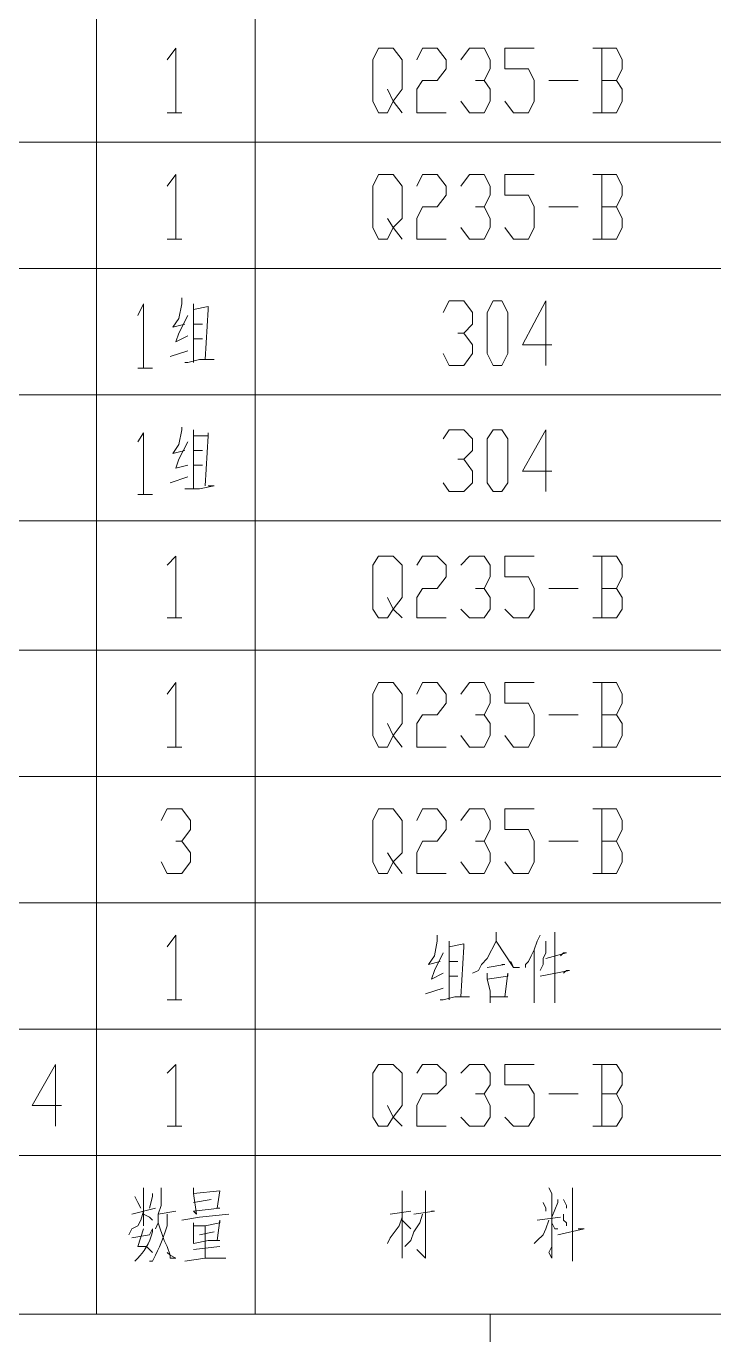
# Model space of a CAD drawing. Extents: x 14941 to 23337, y 2870 to 15192.
# Drawn here: x 21994 to 22645, y 3601 to 4840 of the extents above; entities that cross this region are included whole.
import ezdxf

# ---------------------------------------------------------------- set-up
doc = ezdxf.new("R2010")
doc.units = 0
doc.header["$LTSCALE"] = 8
doc.layers.add('1', color=1, linetype='Continuous')

msp = doc.modelspace()

# ---------------------------------------------------------------- linework, layer by layer
at = {"layer": '1', "color": 0, "lineweight": 5}
for points in [[(22060.4, 4730.3), (22060.4, 4849.9)], [(22210.6, 4730.3), (22210.6, 4849.9)], [(22127.1, 4808.2), (22135.5, 4819.3), (22135.5, 4758.1)], [(22335.7, 4780.4), (22341.3, 4769.2), (22335.7, 4758.1), (22327.4, 4758.1), (22321.8, 4769.2), (22321.8, 4808.2), (22327.4, 4819.3), (22341.3, 4819.3), (22349.6, 4808.2), (22349.6, 4780.4), (22341.3, 4769.2), (22349.6, 4758.1)], [(22363.5, 4808.2), (22369.1, 4819.3), (22383, 4819.3), (22391.3, 4808.2), (22391.3, 4799.8), (22383, 4788.7), (22369.1, 4788.7), (22363.5, 4780.4), (22363.5, 4758.1), (22391.3, 4758.1)], [(22405.2, 4808.2), (22413.6, 4819.3), (22427.5, 4819.3), (22433, 4808.2), (22433, 4799.8), (22427.5, 4788.7), (22419.1, 4788.7)], [(22446.9, 4769.2), (22455.3, 4758.1), (22469.2, 4758.1), (22474.8, 4769.2), (22474.8, 4788.7), (22469.2, 4799.8), (22446.9, 4799.8), (22446.9, 4819.3), (22474.8, 4819.3)], [(22552.6, 4788.7), (22558.2, 4799.8), (22558.2, 4808.2), (22552.6, 4819.3), (22530.4, 4819.3)], [(22538.7, 4819.3), (22538.7, 4758.1)], [(22427.5, 4788.7), (22433, 4780.4), (22433, 4769.2), (22427.5, 4758.1), (22413.6, 4758.1), (22405.2, 4769.2)], [(22488.7, 4788.7), (22516.5, 4788.7)], [(22530.4, 4758.1), (22552.6, 4758.1), (22558.2, 4769.2), (22558.2, 4780.4), (22552.6, 4788.7), (22538.7, 4788.7)], [(22127.1, 4758.1), (22141, 4758.1)], [(23336.8, 4730.3), (20631, 4730.3)], [(23336.8, 4730.3), (20631, 4730.3)], [(22060.4, 4610.7), (22060.4, 4730.3)], [(22210.6, 4610.7), (22210.6, 4730.3)], [(22127.1, 4688.6), (22135.5, 4699.7), (22135.5, 4638.5)], [(22335.7, 4658), (22341.3, 4649.6), (22335.7, 4638.5), (22327.4, 4638.5), (22321.8, 4649.6), (22321.8, 4688.6), (22327.4, 4699.7), (22341.3, 4699.7), (22349.6, 4688.6), (22349.6, 4658), (22341.3, 4649.6), (22349.6, 4638.5)], [(22363.5, 4688.6), (22369.1, 4699.7), (22383, 4699.7), (22391.3, 4688.6), (22391.3, 4680.2), (22383, 4669.1), (22369.1, 4669.1), (22363.5, 4658), (22363.5, 4638.5), (22391.3, 4638.5)], [(22405.2, 4688.6), (22413.6, 4699.7), (22427.5, 4699.7), (22433, 4688.6), (22433, 4680.2), (22427.5, 4669.1), (22419.1, 4669.1)], [(22446.9, 4649.6), (22455.3, 4638.5), (22469.2, 4638.5), (22474.8, 4649.6), (22474.8, 4669.1), (22469.2, 4680.2), (22446.9, 4680.2), (22446.9, 4699.7), (22474.8, 4699.7)], [(22552.6, 4669.1), (22558.2, 4680.2), (22558.2, 4688.6), (22552.6, 4699.7), (22530.4, 4699.7)], [(22538.7, 4699.7), (22538.7, 4638.5)], [(22427.5, 4669.1), (22433, 4658), (22433, 4649.6), (22427.5, 4638.5), (22413.6, 4638.5), (22405.2, 4649.6)], [(22488.7, 4669.1), (22516.5, 4669.1)], [(22530.4, 4638.5), (22552.6, 4638.5), (22558.2, 4649.6), (22558.2, 4658), (22552.6, 4669.1), (22538.7, 4669.1)], [(22127.1, 4638.5), (22141, 4638.5)], [(23336.8, 4610.7), (20631, 4610.7)], [(23336.8, 4610.7), (20631, 4610.7)], [(22060.4, 4491.1), (22060.4, 4610.7)], [(22210.6, 4491.1), (22210.6, 4610.7)], [(22099.3, 4566.2), (22104.9, 4577.3), (22104.9, 4516.2)], [(22141, 4582.9), (22141, 4577.3), (22138.3, 4563.4), (22132.7, 4555.1), (22132.7, 4555.1), (22143.8, 4557.9)], [(22152.2, 4577.3), (22152.2, 4571.8), (22152.2, 4521.7)], [(22152.2, 4571.8), (22166.1, 4574.6), (22166.1, 4574.6), (22166.1, 4571.8), (22163.3, 4524.5)], [(22388.5, 4569), (22394.1, 4580.1), (22408, 4580.1), (22416.4, 4569), (22416.4, 4557.9), (22408, 4549.5), (22402.5, 4549.5)], [(22435.8, 4518.9), (22430.3, 4530.1), (22430.3, 4569), (22435.8, 4580.1), (22444.2, 4580.1), (22449.7, 4569), (22449.7, 4530.1), (22444.2, 4518.9), (22435.8, 4518.9)], [(22491.4, 4538.4), (22463.6, 4538.4), (22485.9, 4580.1), (22485.9, 4518.9)], [(22146.6, 4566.2), (22138.3, 4549.5), (22135.5, 4541.2), (22135.5, 4541.2), (22146.6, 4546.8)], [(22160.5, 4557.9), (22152.2, 4557.9)], [(22408, 4549.5), (22416.4, 4538.4), (22416.4, 4530.1), (22408, 4518.9), (22394.1, 4518.9), (22388.5, 4530.1)], [(22152.2, 4544), (22160.5, 4544)], [(22129.9, 4527.3), (22146.6, 4532.8)], [(22143.8, 4521.7), (22146.6, 4521.7), (22157.7, 4524.5), (22171.6, 4524.5), (22168.9, 4524.5), (22168.9, 4524.5), (22166.1, 4524.5)], [(22099.3, 4516.2), (22113.2, 4516.2)], [(23336.8, 4491.1), (20631, 4491.1)], [(23336.8, 4491.1), (20631, 4491.1)], [(22060.4, 4371.6), (22060.4, 4491.1)], [(22210.6, 4371.6), (22210.6, 4491.1)], [(22099.3, 4446.6), (22104.9, 4455), (22104.9, 4396.6)], [(22141, 4460.5), (22141, 4457.8), (22138.3, 4443.9), (22132.7, 4435.5), (22132.7, 4435.5), (22143.8, 4438.3)], [(22152.2, 4457.8), (22152.2, 4452.2), (22152.2, 4402.1)], [(22152.2, 4452.2), (22166.1, 4452.2), (22166.1, 4455), (22166.1, 4452.2), (22163.3, 4404.9)], [(22388.5, 4449.4), (22394.1, 4457.8), (22408, 4457.8), (22416.4, 4449.4), (22416.4, 4438.3), (22408, 4430), (22402.5, 4430)], [(22435.8, 4399.4), (22430.3, 4407.7), (22430.3, 4449.4), (22435.8, 4457.8), (22444.2, 4457.8), (22449.7, 4449.4), (22449.7, 4407.7), (22444.2, 4399.4), (22435.8, 4399.4)], [(22491.4, 4418.8), (22463.6, 4418.8), (22485.9, 4457.8), (22485.9, 4399.4)], [(22146.6, 4446.6), (22138.3, 4430), (22135.5, 4421.6), (22135.5, 4421.6), (22146.6, 4424.4)], [(22160.5, 4438.3), (22152.2, 4438.3)], [(22152.2, 4424.4), (22160.5, 4424.4)], [(22408, 4430), (22416.4, 4418.8), (22416.4, 4407.7), (22408, 4399.4), (22394.1, 4399.4), (22388.5, 4407.7)], [(22129.9, 4407.7), (22146.6, 4413.3)], [(22143.8, 4402.1), (22146.6, 4402.1), (22157.7, 4402.1), (22171.6, 4404.9), (22168.9, 4404.9), (22168.9, 4404.9), (22166.1, 4404.9)], [(22099.3, 4396.6), (22113.2, 4396.6)], [(23336.8, 4371.6), (20631, 4371.6)], [(23336.8, 4371.6), (20631, 4371.6)], [(22060.4, 4249.2), (22060.4, 4371.6)], [(22210.6, 4249.2), (22210.6, 4371.6)], [(22127.1, 4329.8), (22135.5, 4338.2), (22135.5, 4279.8)], [(22335.7, 4299.3), (22341.3, 4288.1), (22335.7, 4279.8), (22327.4, 4279.8), (22321.8, 4288.1), (22321.8, 4329.8), (22327.4, 4338.2), (22341.3, 4338.2), (22349.6, 4329.8), (22349.6, 4299.3), (22341.3, 4288.1), (22349.6, 4279.8)], [(22363.5, 4329.8), (22369.1, 4338.2), (22383, 4338.2), (22391.3, 4329.8), (22391.3, 4318.7), (22383, 4307.6), (22369.1, 4307.6), (22363.5, 4299.3), (22363.5, 4279.8), (22391.3, 4279.8)], [(22405.2, 4329.8), (22413.6, 4338.2), (22427.5, 4338.2), (22433, 4329.8), (22433, 4318.7), (22427.5, 4307.6), (22419.1, 4307.6)], [(22446.9, 4288.1), (22455.3, 4279.8), (22469.2, 4279.8), (22474.8, 4288.1), (22474.8, 4307.6), (22469.2, 4318.7), (22446.9, 4318.7), (22446.9, 4338.2), (22474.8, 4338.2)], [(22552.6, 4307.6), (22558.2, 4318.7), (22558.2, 4329.8), (22552.6, 4338.2), (22530.4, 4338.2)], [(22538.7, 4338.2), (22538.7, 4279.8)], [(22427.5, 4307.6), (22433, 4299.3), (22433, 4288.1), (22427.5, 4279.8), (22413.6, 4279.8), (22405.2, 4288.1)], [(22488.7, 4307.6), (22516.5, 4307.6)], [(22530.4, 4279.8), (22552.6, 4279.8), (22558.2, 4288.1), (22558.2, 4299.3), (22552.6, 4307.6), (22538.7, 4307.6)], [(22127.1, 4279.8), (22141, 4279.8)], [(23336.8, 4249.2), (20631, 4249.2)], [(23336.8, 4249.2), (20631, 4249.2)], [(22060.4, 4129.6), (22060.4, 4249.2)], [(22210.6, 4129.6), (22210.6, 4249.2)], [(22127.1, 4207.5), (22135.5, 4218.6), (22135.5, 4157.4)], [(22335.7, 4179.7), (22341.3, 4168.5), (22335.7, 4157.4), (22327.4, 4157.4), (22321.8, 4168.5), (22321.8, 4207.5), (22327.4, 4218.6), (22341.3, 4218.6), (22349.6, 4207.5), (22349.6, 4179.7), (22341.3, 4168.5), (22349.6, 4157.4)], [(22363.5, 4207.5), (22369.1, 4218.6), (22383, 4218.6), (22391.3, 4207.5), (22391.3, 4199.1), (22383, 4188), (22369.1, 4188), (22363.5, 4179.7), (22363.5, 4157.4), (22391.3, 4157.4)], [(22405.2, 4207.5), (22413.6, 4218.6), (22427.5, 4218.6), (22433, 4207.5), (22433, 4199.1), (22427.5, 4188), (22419.1, 4188)], [(22446.9, 4168.5), (22455.3, 4157.4), (22469.2, 4157.4), (22474.8, 4168.5), (22474.8, 4188), (22469.2, 4199.1), (22446.9, 4199.1), (22446.9, 4218.6), (22474.8, 4218.6)], [(22552.6, 4188), (22558.2, 4199.1), (22558.2, 4207.5), (22552.6, 4218.6), (22530.4, 4218.6)], [(22538.7, 4218.6), (22538.7, 4157.4)], [(22427.5, 4188), (22433, 4179.7), (22433, 4168.5), (22427.5, 4157.4), (22413.6, 4157.4), (22405.2, 4168.5)], [(22488.7, 4188), (22516.5, 4188)], [(22530.4, 4157.4), (22552.6, 4157.4), (22558.2, 4168.5), (22558.2, 4179.7), (22552.6, 4188), (22538.7, 4188)], [(22127.1, 4157.4), (22141, 4157.4)], [(23336.8, 4129.6), (20631, 4129.6)], [(23336.8, 4129.6), (20631, 4129.6)], [(22060.4, 4010), (22060.4, 4129.6)], [(22210.6, 4010), (22210.6, 4129.6)], [(22121.6, 4087.9), (22127.1, 4099), (22141, 4099), (22149.4, 4087.9), (22149.4, 4079.6), (22141, 4068.4), (22135.5, 4068.4)], [(22335.7, 4057.3), (22341.3, 4049), (22335.7, 4037.8), (22327.4, 4037.8), (22321.8, 4049), (22321.8, 4087.9), (22327.4, 4099), (22341.3, 4099), (22349.6, 4087.9), (22349.6, 4057.3), (22341.3, 4049), (22349.6, 4037.8)], [(22363.5, 4087.9), (22369.1, 4099), (22383, 4099), (22391.3, 4087.9), (22391.3, 4079.6), (22383, 4068.4), (22369.1, 4068.4), (22363.5, 4057.3), (22363.5, 4037.8), (22391.3, 4037.8)], [(22405.2, 4087.9), (22413.6, 4099), (22427.5, 4099), (22433, 4087.9), (22433, 4079.6), (22427.5, 4068.4), (22419.1, 4068.4)], [(22446.9, 4049), (22455.3, 4037.8), (22469.2, 4037.8), (22474.8, 4049), (22474.8, 4068.4), (22469.2, 4079.6), (22446.9, 4079.6), (22446.9, 4099), (22474.8, 4099)], [(22552.6, 4068.4), (22558.2, 4079.6), (22558.2, 4087.9), (22552.6, 4099), (22530.4, 4099)], [(22538.7, 4099), (22538.7, 4037.8)], [(22141, 4068.4), (22149.4, 4057.3), (22149.4, 4049), (22141, 4037.8), (22127.1, 4037.8), (22121.6, 4049)], [(22427.5, 4068.4), (22433, 4057.3), (22433, 4049), (22427.5, 4037.8), (22413.6, 4037.8), (22405.2, 4049)], [(22488.7, 4068.4), (22516.5, 4068.4)], [(22530.4, 4037.8), (22552.6, 4037.8), (22558.2, 4049), (22558.2, 4057.3), (22552.6, 4068.4), (22538.7, 4068.4)], [(23336.8, 4010), (20631, 4010)], [(23336.8, 4010), (20631, 4010)], [(22060.4, 3890.5), (22060.4, 4010)], [(22210.6, 3890.5), (22210.6, 4010)], [(22127.1, 3968.3), (22135.5, 3979.4), (22135.5, 3918.3)], [(22383, 3979.4), (22383, 3973.9), (22380.2, 3960), (22374.6, 3951.6), (22374.6, 3951.6), (22385.8, 3954.4)], [(22438.6, 3982.2), (22438.6, 3973.9), (22430.3, 3957.2), (22424.7, 3951.6), (22421.9, 3946.1), (22416.4, 3943.3)], [(22480.3, 3979.4), (22477.5, 3973.9), (22474.8, 3965.5), (22472, 3960), (22469.2, 3954.4), (22466.4, 3951.6), (22466.4, 3948.9)], [(22494.2, 3982.2), (22494.2, 3979.4), (22494.2, 3982.2), (22494.2, 3915.5), (22494.2, 3918.3), (22494.2, 3926.6)], [(22394.1, 3973.9), (22394.1, 3968.3), (22394.1, 3918.3)], [(22394.1, 3968.3), (22408, 3971.1), (22408, 3971.1), (22408, 3968.3), (22405.2, 3921)], [(22438.6, 3973.9), (22455.3, 3948.9), (22460.9, 3948.9), (22455.3, 3948.9), (22452.5, 3954.4)], [(22474.8, 3965.5), (22474.8, 3915.5), (22474.8, 3923.8)], [(22485.9, 3973.9), (22485.9, 3962.8), (22483.1, 3957.2), (22483.1, 3951.6), (22480.3, 3946.1)], [(22388.5, 3962.8), (22380.2, 3946.1), (22377.4, 3937.7), (22377.4, 3937.7), (22388.5, 3943.3)], [(22402.5, 3954.4), (22394.1, 3954.4)], [(22485.9, 3957.2), (22505.3, 3962.8), (22502.6, 3962.8), (22499.8, 3960)], [(22394.1, 3940.5), (22402.5, 3940.5)], [(22430.3, 3948.9), (22446.9, 3951.6), (22446.9, 3951.6), (22444.2, 3951.6)], [(22430.3, 3943.3), (22430.3, 3937.7), (22433, 3926.6), (22433, 3915.5), (22433, 3921), (22449.7, 3921), (22446.9, 3921), (22449.7, 3943.3), (22449.7, 3940.5), (22430.3, 3937.7)], [(22480.3, 3940.5), (22508.1, 3946.1), (22505.3, 3946.1), (22502.6, 3943.3)], [(22371.9, 3923.8), (22388.5, 3929.4)], [(22127.1, 3918.3), (22141, 3918.3)], [(22385.8, 3918.3), (22388.5, 3918.3), (22399.7, 3921), (22413.6, 3921), (22410.8, 3921), (22410.8, 3921), (22408, 3921)], [(23336.8, 3890.5), (20631, 3890.5)], [(23336.8, 3890.5), (20631, 3890.5)], [(22060.4, 3770.9), (22060.4, 3890.5)], [(22210.6, 3770.9), (22210.6, 3890.5)], [(22027, 3818.2), (21999.2, 3818.2), (22021.5, 3857.1), (22021.5, 3798.7)], [(22127.1, 3848.7), (22135.5, 3857.1), (22135.5, 3798.7)], [(22335.7, 3818.2), (22341.3, 3807), (22335.7, 3798.7), (22327.4, 3798.7), (22321.8, 3807), (22321.8, 3848.7), (22327.4, 3857.1), (22341.3, 3857.1), (22349.6, 3848.7), (22349.6, 3818.2), (22341.3, 3807), (22349.6, 3798.7)], [(22363.5, 3848.7), (22369.1, 3857.1), (22383, 3857.1), (22391.3, 3848.7), (22391.3, 3837.6), (22383, 3829.3), (22369.1, 3829.3), (22363.5, 3818.2), (22363.5, 3798.7), (22391.3, 3798.7)], [(22405.2, 3848.7), (22413.6, 3857.1), (22427.5, 3857.1), (22433, 3848.7), (22433, 3837.6), (22427.5, 3829.3), (22419.1, 3829.3)], [(22446.9, 3807), (22455.3, 3798.7), (22469.2, 3798.7), (22474.8, 3807), (22474.8, 3829.3), (22469.2, 3837.6), (22446.9, 3837.6), (22446.9, 3857.1), (22474.8, 3857.1)], [(22552.6, 3829.3), (22558.2, 3837.6), (22558.2, 3848.7), (22552.6, 3857.1), (22530.4, 3857.1)], [(22538.7, 3857.1), (22538.7, 3798.7)], [(22427.5, 3829.3), (22433, 3818.2), (22433, 3807), (22427.5, 3798.7), (22413.6, 3798.7), (22405.2, 3807)], [(22488.7, 3829.3), (22516.5, 3829.3)], [(22530.4, 3798.7), (22552.6, 3798.7), (22558.2, 3807), (22558.2, 3818.2), (22552.6, 3829.3), (22538.7, 3829.3)], [(22127.1, 3798.7), (22141, 3798.7)], [(23336.8, 3770.9), (20631, 3770.9)], [(22060.4, 3620.7), (22060.4, 3770.9)], [(22210.6, 3620.7), (22210.6, 3770.9)], [(22096.5, 3731.9), (22099.3, 3726.4), (22102.1, 3720.8)], [(22104.9, 3740.3), (22104.9, 3734.7), (22104.9, 3704.1), (22104.9, 3709.7), (22104.9, 3712.5)], [(22113.2, 3734.7), (22113.2, 3731.9), (22110.5, 3720.8)], [(22121.6, 3740.3), (22121.6, 3737.5), (22121.6, 3731.9), (22121.6, 3723.6), (22118.8, 3715.3), (22118.8, 3706.9), (22116, 3701.4), (22116, 3701.4)], [(22152.2, 3740.3), (22152.2, 3734.7), (22154.9, 3715.3), (22152.2, 3718), (22177.2, 3720.8), (22174.4, 3720.8), (22177.2, 3737.5), (22177.2, 3737.5), (22152.2, 3734.7)], [(22349.6, 3737.5), (22349.6, 3734.7), (22349.6, 3673.5), (22349.6, 3676.3), (22349.6, 3687.4)], [(22371.9, 3737.5), (22371.9, 3734.7), (22371.9, 3676.3), (22371.9, 3673.5), (22371.9, 3673.5), (22363.5, 3681.9), (22371.9, 3673.5)], [(22488.7, 3740.3), (22491.4, 3734.7), (22491.4, 3673.5), (22488.7, 3679.1), (22491.4, 3684.7)], [(22510.9, 3740.3), (22510.9, 3734.7), (22510.9, 3670.8), (22510.9, 3681.9)], [(22104.9, 3718), (22102.1, 3709.7), (22099.3, 3704.1), (22093.8, 3701.4), (22091, 3695.8)], [(22093.8, 3715.3), (22116, 3720.8)], [(22118.8, 3715.3), (22135.5, 3718)], [(22152.2, 3726.4), (22168.9, 3729.2)], [(22338.5, 3715.3), (22358, 3718)], [(22360.7, 3715.3), (22380.2, 3718), (22380.2, 3718), (22377.4, 3718)], [(22483.1, 3726.4), (22485.9, 3720.8), (22485.9, 3718)], [(22497, 3729.2), (22497, 3726.4), (22491.4, 3712.5)], [(22502.6, 3729.2), (22505.3, 3723.6), (22505.3, 3720.8)], [(22104.9, 3715.3), (22110.5, 3712.5), (22113.2, 3709.7)], [(22118.8, 3706.9), (22118.8, 3706.9), (22124.4, 3690.2), (22127.1, 3684.7), (22129.9, 3676.3), (22129.9, 3673.5), (22135.5, 3673.5), (22129.9, 3676.3), (22127.1, 3679.1)], [(22141, 3709.7), (22157.7, 3712.5), (22185.5, 3715.3)], [(22152.2, 3706.9), (22152.2, 3704.1), (22152.2, 3690.2), (22152.2, 3687.4), (22152.2, 3687.4), (22166.1, 3690.2), (22177.2, 3690.2), (22174.4, 3690.2), (22177.2, 3709.7), (22177.2, 3706.9), (22163.3, 3704.1), (22152.2, 3704.1)], [(22349.6, 3712.5), (22346.8, 3704.1), (22338.5, 3693), (22335.7, 3687.4)], [(22349.6, 3709.7), (22355.2, 3704.1), (22358, 3701.4)], [(22369.1, 3715.3), (22366.3, 3706.9), (22360.7, 3698.6), (22358, 3690.2), (22355.2, 3687.4), (22352.4, 3684.7)], [(22488.7, 3709.7), (22485.9, 3701.4), (22483.1, 3695.8), (22477.5, 3690.2), (22474.8, 3687.4)], [(22477.5, 3709.7), (22499.8, 3712.5)], [(22491.4, 3706.9), (22494.2, 3701.4), (22497, 3701.4)], [(22502.6, 3715.3), (22502.6, 3709.7), (22505.3, 3706.9), (22505.3, 3704.1)], [(22104.9, 3701.4), (22099.3, 3684.7), (22102.1, 3684.7), (22107.7, 3684.7), (22110.5, 3681.9), (22113.2, 3679.1)], [(22157.7, 3695.8), (22171.6, 3698.6)], [(22163.3, 3704.1), (22163.3, 3673.5)], [(22497, 3695.8), (22522, 3701.4), (22519.2, 3701.4), (22516.5, 3701.4)], [(22152.2, 3681.9), (22177.2, 3684.7)], [(22143.8, 3670.8), (22163.3, 3673.5), (22174.4, 3673.5), (22182.8, 3673.5), (22177.2, 3673.5)]]:
    msp.add_lwpolyline(points, dxfattribs=at)
at = {"layer": '1', "color": 0, "lineweight": 18}
for points in [[(20631, 3620.7), (23334.1, 3620.7)], [(22433, 3620.7), (22433, 2869.9)]]:
    msp.add_lwpolyline(points, dxfattribs=at)
at = {"layer": '1', "color": 0, "lineweight": 5}
for points, knots in [([(22127.1, 3715.3), (22127.1, 3715.3), (22127.1, 3704.1), (22127.1, 3704.1), (22121.6, 3687.4), (22121.6, 3687.4), (22113.2, 3670.8), (22113.2, 3670.8), (22110.5, 3670.8), (22110.5, 3670.8)], [0, 0, 0, 0, 1, 1, 1, 2, 2, 2, 3, 3, 3, 3]), ([(22093.8, 3693), (22093.8, 3693), (22110.5, 3695.8), (22110.5, 3695.8), (22110.5, 3695.8), (22113.2, 3701.4), (22113.2, 3701.4), (22113.2, 3701.4), (22113.2, 3698.6), (22113.2, 3698.6), (22110.5, 3687.4), (22104.9, 3679.1), (22099.3, 3673.5), (22099.3, 3673.5), (22096.5, 3670.8), (22096.5, 3670.8)], [0, 0, 0, 0, 1, 1, 1, 2, 2, 2, 3, 3, 3, 4, 4, 4, 5, 5, 5, 5])]:
    msp.add_open_spline(points, degree=3, knots=knots, dxfattribs=at)

doc.saveas('drawing.dxf')
